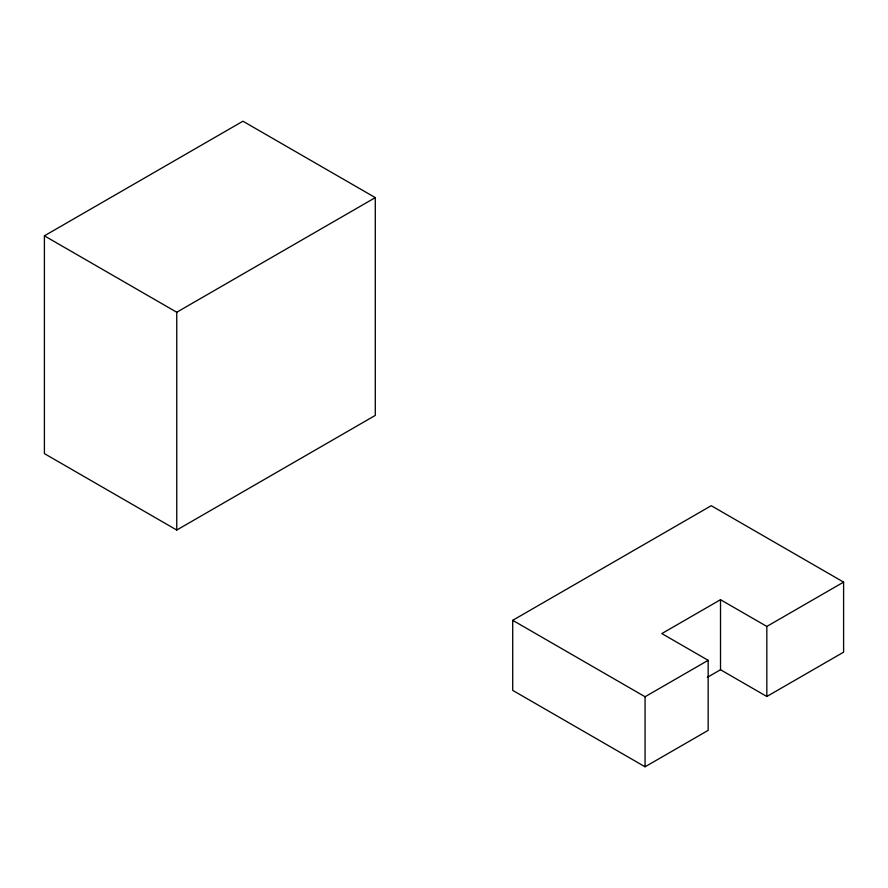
<?xml version="1.0" encoding="UTF-8"?>
<svg xmlns="http://www.w3.org/2000/svg" width="888" height="888" viewBox="0 0 888 888"><rect width="100%" height="100%" fill="white"/><g stroke="black" fill="none" stroke-linecap="round" stroke-linejoin="round"><path stroke-width="1.33" d="M44.4 235.831L242.935 121.212L375.291 197.624L375.291 415.406L176.756 530.036L44.4 453.613L44.4 235.831L176.756 312.243L375.291 197.624M843.6 582.117L766.832 626.44L720.512 599.7L661.826 633.577L708.158 660.317L708.158 730.369L645.065 766.788L512.709 690.376L512.709 620.324L711.244 505.705L843.6 582.117L843.6 652.169L766.832 696.492L720.512 669.741L707.336 677.344M512.709 620.324L645.065 696.747L708.158 660.317M766.832 626.44L766.832 696.492M720.512 599.7L720.512 669.741M645.065 696.747L645.065 766.788M176.756 312.243L176.756 530.036"/></g></svg>
